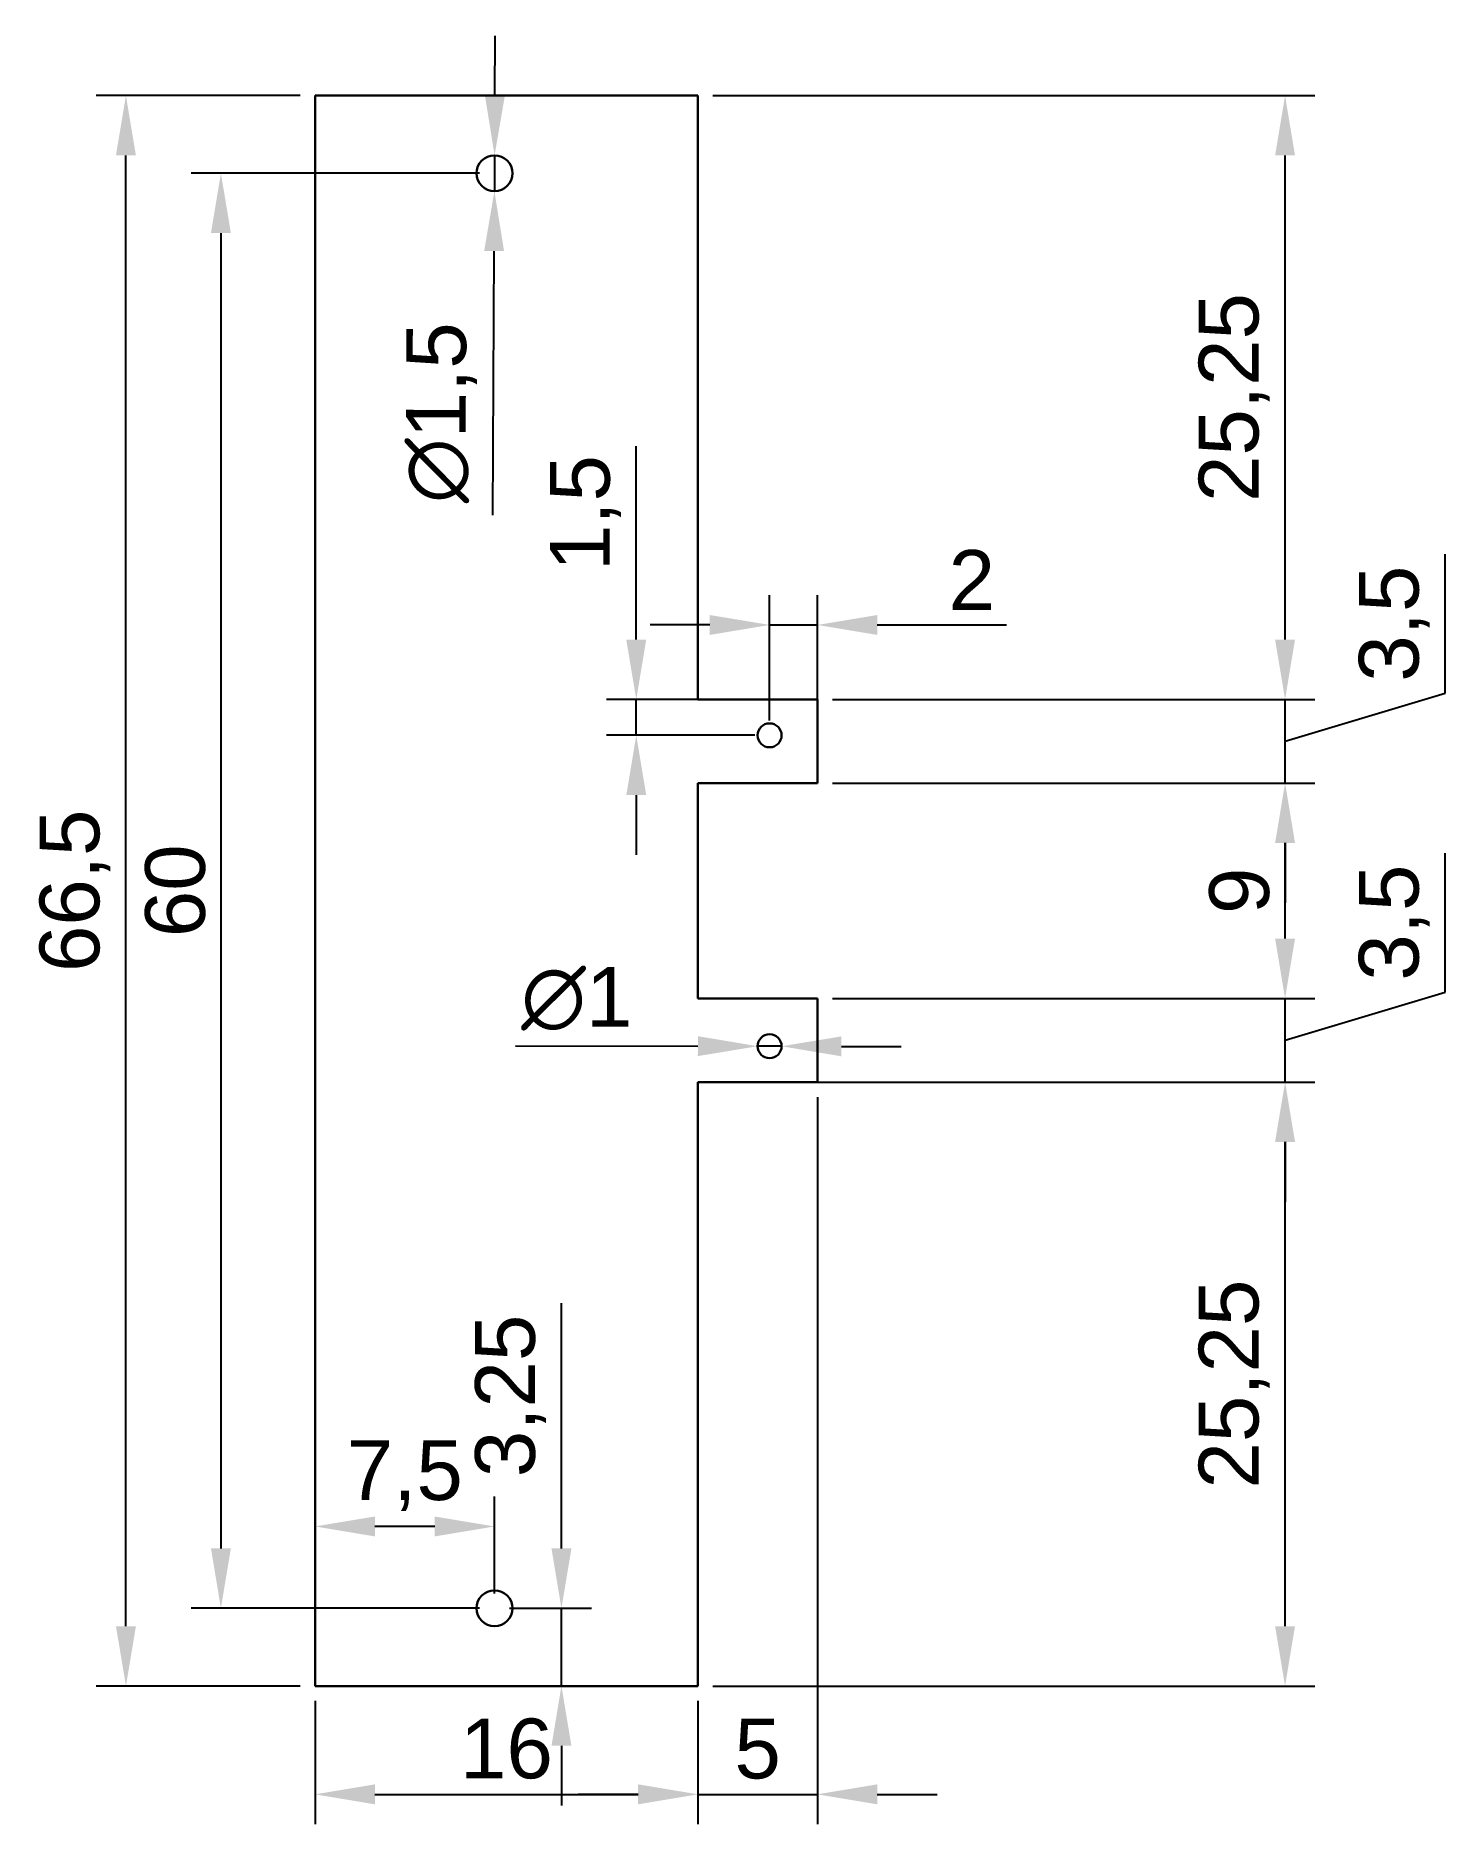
# Model space of a CAD drawing. Header units: millimetres. Extents: x -11.7 to 47.2, y -5.8 to 69.
import ezdxf

# ---------------------------------------------------------------- set-up
doc = ezdxf.new("R2010")
doc.units = ezdxf.units.MM
doc.layers.get('0').update_dxf_attribs({"lineweight": 30})
doc.layers.get('Defpoints').update_dxf_attribs({"lineweight": 30})
doc.layers.add('popisky', color=7, linetype='Continuous')
doc.styles.get("Standard").update_dxf_attribs({"font": 'arial.ttf'})
doc.dimstyles.new('ISO-25', dxfattribs={"dimtxt": 2.5, "dimasz": 2.5, "dimexe": 1.25, "dimexo": 0.625, "dimtad": 1, "dimtxsty": 'Standard', "dimcen": 2.5, "dimadec": 0, "dimazin": 0, "dimtfac": 1, "dimtmove": 0, "dimatfit": 3, "dimfxl": 1, "dimarcsym": 0})

# ---------------------------------------------------------------- blocks, each defined once
blk = doc.blocks.new('*D3')
at = {"layer": 'Defpoints', "color": 0, "lineweight": 211, "transparency": 16777216}
for p in [(-7.906, 66.5), (0, 66.5), (0, 0)]:
    blk.add_point(p, dxfattribs=at)
at = {"layer": 'popisky', "color": 0, "lineweight": -2, "transparency": 16777216}
for p, q in [((-0.625, 66.5), (-9.156, 66.5)), ((-7.906, 2.5), (-7.906, 64)), ((-0.625, 0), (-9.156, 0))]:
    blk.add_line(p, q, dxfattribs=at)
at = {"layer": 'popisky', "color": 0, "lineweight": 211, "transparency": 16777216}
for points in [[(-8.323, 64), (-7.49, 64), (-7.906, 66.5)], [(-8.323, 2.5), (-7.49, 2.5), (-7.906, 0)]]:
    blk.add_solid(points, dxfattribs=at)
at = {"layer": 'popisky', "color": 0, "transparency": 16777216, "insert": (-10.034, 33.25), "char_height": 2.5, "attachment_point": 5, "rotation": 90}
blk.add_mtext('66,5', dxfattribs=at)
blk = doc.blocks.new('*D18')
at = {"layer": 'Defpoints', "color": 0, "lineweight": 211, "transparency": 16777216}
for p in [(21, 44.365), (19, 39.75), (21, 40.25)]:
    blk.add_point(p, dxfattribs=at)
at = {"layer": 'popisky', "color": 0, "lineweight": -2, "transparency": 16777216}
for p, q in [((19, 40.375), (19, 45.615)), ((21, 40.875), (21, 45.615)), ((16.5, 44.365), (14, 44.365)), ((19, 44.365), (21, 44.365)), ((23.5, 44.365), (28.906, 44.365))]:
    blk.add_line(p, q, dxfattribs=at)
at = {"layer": 'popisky', "color": 0, "lineweight": 211, "transparency": 16777216}
for points in [[(16.5, 44.781), (16.5, 43.948), (19, 44.365)], [(23.5, 44.781), (23.5, 43.948), (21, 44.365)]]:
    blk.add_solid(points, dxfattribs=at)
at = {"layer": 'popisky', "color": 0, "transparency": 16777216, "insert": (27.453, 46.245), "char_height": 2.5, "attachment_point": 5}
blk.add_mtext('2', dxfattribs=at)
blk = doc.blocks.new('*D19')
at = {"layer": 'Defpoints', "color": 0, "lineweight": 211, "transparency": 16777216}
for p in [(13.426, 41.25), (21, 41.25), (19, 39.75)]:
    blk.add_point(p, dxfattribs=at)
at = {"layer": 'popisky', "color": 0, "lineweight": -2, "transparency": 16777216}
for p, q in [((13.426, 43.75), (13.426, 51.835)), ((20.375, 41.25), (12.176, 41.25)), ((13.426, 39.75), (13.426, 41.25)), ((18.375, 39.75), (12.176, 39.75)), ((13.426, 37.25), (13.426, 34.75))]:
    blk.add_line(p, q, dxfattribs=at)
at = {"layer": 'popisky', "color": 0, "lineweight": 211, "transparency": 16777216}
for points in [[(13.009, 43.75), (13.843, 43.75), (13.426, 41.25)], [(13.009, 37.25), (13.843, 37.25), (13.426, 39.75)]]:
    blk.add_solid(points, dxfattribs=at)
at = {"layer": 'popisky', "color": 0, "transparency": 16777216, "insert": (11.299, 49.042), "char_height": 2.5, "attachment_point": 5, "rotation": 90}
blk.add_mtext('1,5', dxfattribs=at)
blk = doc.blocks.new('*D20')
at = {"layer": 'Defpoints', "color": 0, "lineweight": 211, "transparency": 16777216}
for p in [(18.5, 26.751), (19.5, 26.749)]:
    blk.add_point(p, dxfattribs=at)
at = {"layer": 'popisky', "color": 0, "lineweight": -2, "transparency": 16777216}
for p, q in [((8.374, 26.766), (16, 26.754)), ((19.5, 26.749), (18.5, 26.751)), ((22, 26.746), (24.5, 26.742))]:
    blk.add_line(p, q, dxfattribs=at)
at = {"layer": 'popisky', "color": 0, "lineweight": 211, "transparency": 16777216}
for points in [[(16.001, 27.171), (15.999, 26.338), (18.5, 26.751)], [(22.001, 27.162), (21.999, 26.329), (19.5, 26.749)]]:
    blk.add_solid(points, dxfattribs=at)
at = {"layer": 'popisky', "color": 0, "transparency": 16777216, "insert": (10.94, 28.733), "char_height": 2.5, "attachment_point": 5, "rotation": 359.9163}
blk.add_mtext('∅1', dxfattribs=at)
blk = doc.blocks.new('*D21')
at = {"layer": 'Defpoints', "color": 0, "lineweight": 211, "transparency": 16777216}
for p in [(0, 0), (16, 0), (16, -4.529)]:
    blk.add_point(p, dxfattribs=at)
at = {"layer": 'popisky', "color": 0, "lineweight": -2, "transparency": 16777216}
for p, q in [((0, -0.625), (0, -5.779)), ((16, -0.625), (16, -5.779)), ((2.5, -4.529), (13.5, -4.529))]:
    blk.add_line(p, q, dxfattribs=at)
at = {"layer": 'popisky', "color": 0, "lineweight": 211, "transparency": 16777216}
for points in [[(2.5, -4.112), (2.5, -4.946), (0, -4.529)], [(13.5, -4.112), (13.5, -4.946), (16, -4.529)]]:
    blk.add_solid(points, dxfattribs=at)
at = {"layer": 'popisky', "color": 0, "transparency": 16777216, "insert": (8, -2.628), "char_height": 2.5, "attachment_point": 5}
blk.add_mtext('16', dxfattribs=at)
blk = doc.blocks.new('*D22')
at = {"layer": 'Defpoints', "color": 0, "lineweight": 211, "transparency": 16777216}
for p in [(21, 25.25), (16, 0), (21, -4.529)]:
    blk.add_point(p, dxfattribs=at)
at = {"layer": 'popisky', "color": 0, "lineweight": -2, "transparency": 16777216}
for p, q in [((21, 24.625), (21, -5.779)), ((16, -0.625), (16, -5.779)), ((13.5, -4.529), (11, -4.529)), ((16, -4.529), (21, -4.529)), ((23.5, -4.529), (26, -4.529))]:
    blk.add_line(p, q, dxfattribs=at)
at = {"layer": 'popisky', "color": 0, "lineweight": 211, "transparency": 16777216}
for points in [[(13.5, -4.112), (13.5, -4.946), (16, -4.529)], [(23.5, -4.112), (23.5, -4.946), (21, -4.529)]]:
    blk.add_solid(points, dxfattribs=at)
at = {"layer": 'popisky', "color": 0, "transparency": 16777216, "insert": (18.5, -2.633), "char_height": 2.5, "attachment_point": 5}
blk.add_mtext('5', dxfattribs=at)
blk = doc.blocks.new('*D23')
at = {"layer": 'Defpoints', "color": 0, "lineweight": 211, "transparency": 16777216}
for p in [(16, 25.25), (40.545, 25.25), (16, 0)]:
    blk.add_point(p, dxfattribs=at)
at = {"layer": 'popisky', "color": 0, "lineweight": -2, "transparency": 16777216}
for p, q in [((16.625, 25.25), (41.795, 25.25)), ((40.545, 2.5), (40.545, 22.75)), ((16.625, 0), (41.795, 0))]:
    blk.add_line(p, q, dxfattribs=at)
at = {"layer": 'popisky', "color": 0, "lineweight": 211, "transparency": 16777216}
for points in [[(40.128, 22.75), (40.961, 22.75), (40.545, 25.25)], [(40.128, 2.5), (40.961, 2.5), (40.545, 0)]]:
    blk.add_solid(points, dxfattribs=at)
at = {"layer": 'popisky', "color": 0, "transparency": 16777216, "insert": (38.417, 12.625), "char_height": 2.5, "attachment_point": 5, "rotation": 90}
blk.add_mtext('25,25', dxfattribs=at)
blk = doc.blocks.new('*D24')
at = {"layer": 'Defpoints', "color": 0, "lineweight": 211, "transparency": 16777216}
for p in [(21, 28.75), (40.545, 28.75), (16, 25.25)]:
    blk.add_point(p, dxfattribs=at)
at = {"layer": 'popisky', "color": 0, "lineweight": -2, "transparency": 16777216}
for p, q in [((47.239, 29.008), (47.239, 34.827)), ((40.545, 31.25), (40.545, 33.75)), ((21.625, 28.75), (41.795, 28.75)), ((40.545, 27), (47.239, 29.008)), ((40.545, 25.25), (40.545, 28.75)), ((40.545, 25.25), (40.545, 28.75)), ((16.625, 25.25), (41.795, 25.25)), ((40.545, 22.75), (40.545, 20.25))]:
    blk.add_line(p, q, dxfattribs=at)
at = {"layer": 'popisky', "color": 0, "lineweight": 211, "transparency": 16777216}
for points in [[(40.128, 31.25), (40.961, 31.25), (40.545, 28.75)], [(40.128, 22.75), (40.961, 22.75), (40.545, 25.25)]]:
    blk.add_solid(points, dxfattribs=at)
at = {"layer": 'popisky', "color": 0, "transparency": 16777216, "insert": (45.112, 31.918), "char_height": 2.5, "attachment_point": 5, "rotation": 90}
blk.add_mtext('3,5', dxfattribs=at)
blk = doc.blocks.new('*D25')
at = {"layer": 'Defpoints', "color": 0, "lineweight": 211, "transparency": 16777216}
for p in [(21, 37.75), (40.545, 37.75), (21, 28.75)]:
    blk.add_point(p, dxfattribs=at)
at = {"layer": 'popisky', "color": 0, "lineweight": -2, "transparency": 16777216}
for p, q in [((21.625, 37.75), (41.795, 37.75)), ((40.545, 31.25), (40.545, 35.25)), ((21.625, 28.75), (41.795, 28.75))]:
    blk.add_line(p, q, dxfattribs=at)
at = {"layer": 'popisky', "color": 0, "lineweight": 211, "transparency": 16777216}
for points in [[(40.128, 35.25), (40.961, 35.25), (40.545, 37.75)], [(40.128, 31.25), (40.961, 31.25), (40.545, 28.75)]]:
    blk.add_solid(points, dxfattribs=at)
at = {"layer": 'popisky', "color": 0, "transparency": 16777216, "insert": (38.643, 33.25), "char_height": 2.5, "attachment_point": 5, "rotation": 90}
blk.add_mtext('9', dxfattribs=at)
blk = doc.blocks.new('*D26')
at = {"layer": 'Defpoints', "color": 0, "lineweight": 211, "transparency": 16777216}
for p in [(21, 41.25), (40.545, 41.25), (21, 37.75)]:
    blk.add_point(p, dxfattribs=at)
at = {"layer": 'popisky', "color": 0, "lineweight": -2, "transparency": 16777216}
for p, q in [((47.239, 41.508), (47.239, 47.327)), ((40.545, 43.75), (40.545, 46.25)), ((21.625, 41.25), (41.795, 41.25)), ((40.545, 39.5), (47.239, 41.508)), ((40.545, 37.75), (40.545, 41.25)), ((40.545, 37.75), (40.545, 41.25)), ((21.625, 37.75), (41.795, 37.75)), ((40.545, 35.25), (40.545, 32.75))]:
    blk.add_line(p, q, dxfattribs=at)
at = {"layer": 'popisky', "color": 0, "lineweight": 211, "transparency": 16777216}
for points in [[(40.128, 43.75), (40.961, 43.75), (40.545, 41.25)], [(40.128, 35.25), (40.961, 35.25), (40.545, 37.75)]]:
    blk.add_solid(points, dxfattribs=at)
at = {"layer": 'popisky', "color": 0, "transparency": 16777216, "insert": (45.112, 44.418), "char_height": 2.5, "attachment_point": 5, "rotation": 90}
blk.add_mtext('3,5', dxfattribs=at)
blk = doc.blocks.new('*D27')
at = {"layer": 'Defpoints', "color": 0, "lineweight": 211, "transparency": 16777216}
for p in [(16, 66.5), (40.545, 66.5), (21, 41.25)]:
    blk.add_point(p, dxfattribs=at)
at = {"layer": 'popisky', "color": 0, "lineweight": -2, "transparency": 16777216}
for p, q in [((16.625, 66.5), (41.795, 66.5)), ((40.545, 43.75), (40.545, 64)), ((21.625, 41.25), (41.795, 41.25))]:
    blk.add_line(p, q, dxfattribs=at)
at = {"layer": 'popisky', "color": 0, "lineweight": 211, "transparency": 16777216}
for points in [[(40.128, 64), (40.961, 64), (40.545, 66.5)], [(40.128, 43.75), (40.961, 43.75), (40.545, 41.25)]]:
    blk.add_solid(points, dxfattribs=at)
at = {"layer": 'popisky', "color": 0, "transparency": 16777216, "insert": (38.417, 53.875), "char_height": 2.5, "attachment_point": 5, "rotation": 90}
blk.add_mtext('25,25', dxfattribs=at)
blk = doc.blocks.new('*D28')
at = {"layer": 'Defpoints', "color": 0, "lineweight": 211, "transparency": 16777216}
for p in [(0, 6.672), (7.5, 3.25), (0, 2.3)]:
    blk.add_point(p, dxfattribs=at)
at = {"layer": 'popisky', "color": 0, "lineweight": -2, "transparency": 16777216}
for p, q in [((0, 2.925), (0, 7.922)), ((7.5, 3.875), (7.5, 7.922)), ((5, 6.672), (2.5, 6.672))]:
    blk.add_line(p, q, dxfattribs=at)
at = {"layer": 'popisky', "color": 0, "lineweight": 211, "transparency": 16777216}
for points in [[(2.5, 7.088), (2.5, 6.255), (0, 6.672)], [(5, 7.088), (5, 6.255), (7.5, 6.672)]]:
    blk.add_solid(points, dxfattribs=at)
at = {"layer": 'popisky', "color": 0, "transparency": 16777216, "insert": (3.75, 8.794), "char_height": 2.5, "attachment_point": 5}
blk.add_mtext('7,5', dxfattribs=at)
blk = doc.blocks.new('*D29')
at = {"layer": 'Defpoints', "color": 0, "lineweight": 211, "transparency": 16777216}
for p in [(7.5, 3.25), (10.298, 3.25), (0, 0)]:
    blk.add_point(p, dxfattribs=at)
at = {"layer": 'popisky', "color": 0, "lineweight": -2, "transparency": 16777216}
for p, q in [((10.298, 5.75), (10.298, 16.011)), ((8.125, 3.25), (11.548, 3.25)), ((10.298, 0), (10.298, 3.25)), ((0.625, 0), (11.548, 0)), ((10.298, -2.5), (10.298, -5))]:
    blk.add_line(p, q, dxfattribs=at)
at = {"layer": 'popisky', "color": 0, "lineweight": 211, "transparency": 16777216}
for points in [[(9.882, 5.75), (10.715, 5.75), (10.298, 3.25)], [(9.882, -2.5), (10.715, -2.5), (10.298, 0)]]:
    blk.add_solid(points, dxfattribs=at)
at = {"layer": 'popisky', "color": 0, "transparency": 16777216, "insert": (8.171, 12.13), "char_height": 2.5, "attachment_point": 5, "rotation": 90}
blk.add_mtext('3,25', dxfattribs=at)
blk = doc.blocks.new('*D32')
at = {"layer": 'Defpoints', "color": 0, "lineweight": 211, "transparency": 16777216}
for p in [(7.5, 63.25), (-3.936, 3.25), (7.5, 3.25)]:
    blk.add_point(p, dxfattribs=at)
at = {"layer": 'popisky', "color": 0, "lineweight": -2, "transparency": 16777216}
for p, q in [((6.875, 63.25), (-5.186, 63.25)), ((-3.936, 60.75), (-3.936, 5.75)), ((6.875, 3.25), (-5.186, 3.25))]:
    blk.add_line(p, q, dxfattribs=at)
at = {"layer": 'popisky', "color": 0, "lineweight": 211, "transparency": 16777216}
for points in [[(-4.352, 60.75), (-3.519, 60.75), (-3.936, 63.25)], [(-4.352, 5.75), (-3.519, 5.75), (-3.936, 3.25)]]:
    blk.add_solid(points, dxfattribs=at)
at = {"layer": 'popisky', "color": 0, "transparency": 16777216, "insert": (-5.837, 33.25), "char_height": 2.5, "attachment_point": 5, "rotation": 90}
blk.add_mtext('60', dxfattribs=at)
blk = doc.blocks.new('*D33')
at = {"layer": 'Defpoints', "color": 0, "lineweight": 211, "transparency": 16777216}
for p in [(7.504, 64), (7.496, 62.5)]:
    blk.add_point(p, dxfattribs=at)
at = {"layer": 'popisky', "color": 0, "lineweight": -2, "transparency": 16777216}
for p, q in [((7.516, 66.5), (7.529, 69)), ((7.504, 64), (7.496, 62.5)), ((7.427, 48.96), (7.484, 60))]:
    blk.add_line(p, q, dxfattribs=at)
at = {"layer": 'popisky', "color": 0, "lineweight": 211, "transparency": 16777216}
for points in [[(7.1, 66.502), (7.933, 66.498), (7.504, 64)], [(7.067, 60.002), (7.9, 59.998), (7.496, 62.5)]]:
    blk.add_solid(points, dxfattribs=at)
at = {"layer": 'popisky', "color": 0, "transparency": 16777216, "insert": (5.281, 53.241), "char_height": 2.5, "attachment_point": 5, "rotation": 89.70927}
blk.add_mtext('∅1,5', dxfattribs=at)

msp = doc.modelspace()

# ---------------------------------------------------------------- linework, layer by layer
for p, q in [((0, 0), (0, 66.5)), ((0, 66.5), (16, 66.5)), ((16, 66.5), (16, 41.25)), ((16, 41.25), (21, 41.25)), ((21, 41.25), (21, 37.75)), ((21, 37.75), (16, 37.75)), ((16, 37.75), (16, 28.75)), ((16, 28.75), (21, 28.75)), ((21, 28.75), (21, 25.25)), ((21, 25.25), (16, 25.25)), ((16, 25.25), (16, 0)), ((16, 0), (0, 0))]:
    msp.add_line(p, q)
for centre, radius in [((7.5, 63.25), 0.75), ((19, 39.75), 0.5), ((19, 26.75), 0.5), ((7.5, 3.25), 0.75)]:
    msp.add_circle(centre, radius)

# ---------------------------------------------------------------- dimensions: what is measured, and where the dimension line sits
at = {"layer": 'popisky'}
for p1, p2, picture, middle in [((7.504, 64), (7.496, 62.5), '*D33', (5.281, 53.241)), ((19.5, 26.749), (18.5, 26.751), '*D20', (10.94, 28.733))]:
    dim = msp.add_diameter_dim_2p(p1=p1, p2=p2, dimstyle='ISO-25', dxfattribs=at)
    dim.commit()
    dim.dimension.update_dxf_attribs({"geometry": picture, "text_midpoint": middle})
for base, p1, p2, picture, middle in [((-7.906, 66.5), (0, 0), (0, 66.5), '*D3', (-7.906, 33.25)), ((-3.936, 3.25), (7.5, 63.25), (7.5, 3.25), '*D32', (-3.936, 33.25)), ((13.426, 41.25), (19, 39.75), (21, 41.25), '*D19', (13.426, 49.042))]:
    dim = msp.add_linear_dim(base=base, p1=p1, p2=p2, angle=90, dimstyle='ISO-25', dxfattribs=at)
    dim.commit()
    dim.dimension.update_dxf_attribs({"geometry": picture, "text_midpoint": middle, "dimtype": 160})
for base, p1, p2, picture, middle in [((40.545, 66.5), (21, 41.25), (16, 66.5), '*D27', (38.417, 53.875)), ((40.545, 41.25), (21, 37.75), (21, 41.25), '*D26', (45.112, 42.133)), ((40.545, 37.75), (21, 28.75), (21, 37.75), '*D25', (38.643, 33.25)), ((40.545, 28.75), (16, 25.25), (21, 28.75), '*D24', (45.112, 29.633))]:
    dim = msp.add_linear_dim(base=base, p1=p1, p2=p2, angle=90, dimstyle='ISO-25', override={"dimtmove": 1}, dxfattribs=at)
    dim.commit()
    dim.dimension.update_dxf_attribs({"geometry": picture, "text_midpoint": middle})
for base, p1, p2, picture, middle in [((21, 44.365), (19, 39.75), (21, 40.25), '*D18', (27.453, 46.245)), ((16, -4.529), (0, 0), (16, 0), '*D21', (8, -2.628))]:
    dim = msp.add_linear_dim(base=base, p1=p1, p2=p2, dimstyle='ISO-25', dxfattribs=at)
    dim.commit()
    dim.dimension.update_dxf_attribs({"geometry": picture, "text_midpoint": middle})
dim = msp.add_linear_dim(base=(21, -4.529), p1=(16, 0), p2=(21, 25.25), dimstyle='ISO-25', override={"dimtmove": 1}, dxfattribs=at)
dim.commit()
dim.dimension.update_dxf_attribs({"geometry": '*D22', "text_midpoint": (18.5, -2.633)})
for base, p1, p2, picture, middle in [((40.545, 25.25), (16, 0), (16, 25.25), '*D23', (38.417, 12.625)), ((10.298, 3.25), (0, 0), (7.5, 3.25), '*D29', (8.171, 12.13))]:
    dim = msp.add_linear_dim(base=base, p1=p1, p2=p2, angle=90, dimstyle='ISO-25', dxfattribs=at)
    dim.commit()
    dim.dimension.update_dxf_attribs({"geometry": picture, "text_midpoint": middle})
dim = msp.add_linear_dim(base=(0, 6.672), p1=(7.5, 3.25), p2=(0, 2.3), dimstyle='ISO-25', dxfattribs=at)
dim.commit()
dim.dimension.update_dxf_attribs({"geometry": '*D28', "text_midpoint": (3.75, 6.672), "dimtype": 160})

doc.saveas('drawing.dxf')
